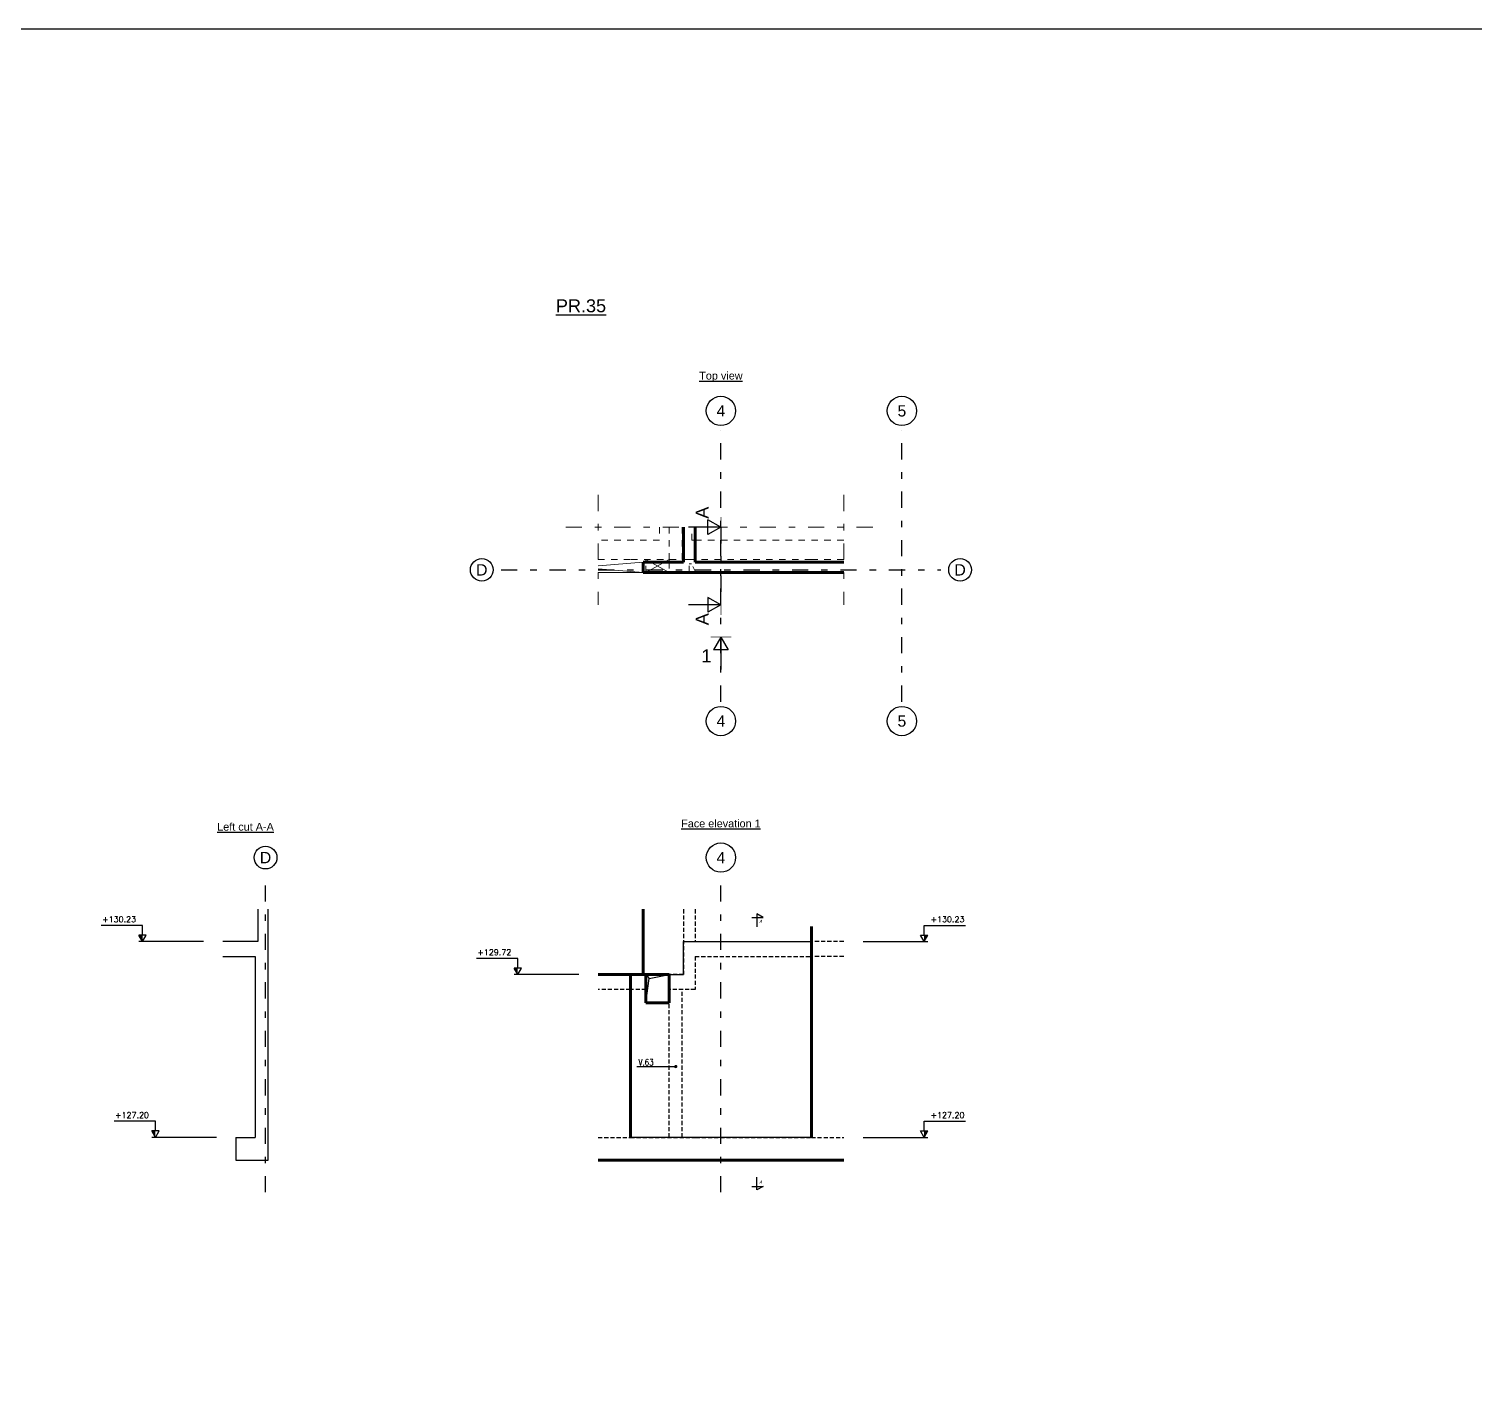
# Model space of a CAD drawing. Header units: millimetres. Extents: x -21776 to 63757, y -7870 to 8483.
# Drawn here: x -5009 to -2773, y -4478 to -2361 of the extents above; entities that cross this region are included whole.
import ezdxf
from ezdxf.enums import TextEntityAlignment as Align
from ezdxf.xclip import XClip

# ---------------------------------------------------------------- set-up
doc = ezdxf.new("R2010")
doc.units = ezdxf.units.MM
doc.header["$XCLIPFRAME"] = 0
for name, pattern in [('CACHE', [9.525, 6.35, -3.175]), ('GrDotted', [0.4, 0.1, -0.1, 0.1, -0.1]), ('GrFeatureAxis', [0.85, 0.25, -0.2, 0.1, -0.2, 0.1])]:
    doc.linetypes.add(name, pattern=pattern)
for name, color, linetype in [('COTATION', 1, 'Continuous'), ('GO-TEXTE', 9, 'Continuous'), ('Grid', 7, 'Continuous'), ('K_ENT_M_Building_PR.35', 7, 'Continuous'), ('K_FOT_M_Building_PR.35', 7, 'Continuous'), ('K_FOT_M_Building_V.46', 7, 'Continuous'), ('K_OPN_M_Building_PR.35', 7, 'Continuous'), ('K_SLB_M_Building_PR.35', 7, 'Continuous'), ('K_wAL_M_Building_PR.35', 7, 'Continuous'), ('préfa v', 2, 'Continuous'), ('STR_TS_TXT', 7, 'Continuous'), ('STR_VOI-POT', 6, 'Continuous')]:
    doc.layers.add(name, color=color, linetype=linetype)
doc.styles.add('GrCut', font='swissli.ttf', dxfattribs={"height": 0.2})
doc.styles.add('GrDimensions', font='simplex.shx')
doc.styles.add('GrElevation', font='swissli.ttf', dxfattribs={"height": 0.2})
doc.styles.add('GrGrid', font='ARIAL.TTF', dxfattribs={"height": 0.17})
doc.styles.add('GrTitleDrawing', font='swissli.ttf', dxfattribs={"height": 0.2})
doc.styles.add('Lucida', font='')
doc.styles.add('TEXTE TS', font='romans.shx', dxfattribs={"width": 0.7, "oblique": 15})
doc.styles.get('Lucida').set_extended_font_data('Lucida Sans', italic=True)

# ---------------------------------------------------------------- blocks, each defined once
blk = doc.blocks.new('*U1229')
at = {"color": 0, "linetype": 'ByBlock', "lineweight": -2}
for p, q in [((0, -0.16), (2, 0)), ((0, 0), (2, -0.16)), ((1, -0.16), (1, -0.16)), ((1, -0.16), (1, -0.16))]:
    blk.add_line(p, q, dxfattribs=at)
blk = doc.blocks.new('*U1228')
at = {"color": 0, "linetype": 'ByBlock', "lineweight": -2}
for p, q in [((0, -0.200025), (0.36, 0)), ((0, 0), (0.36, -0.200025)), ((0.18, -0.200025), (0.18, -0.200025)), ((0.18, -0.200025), (0.18, -0.200025))]:
    blk.add_line(p, q, dxfattribs=at)
blk = doc.blocks.new('World Level Arrow 5_i')
at = {"color": 7, "linetype": 'Continuous', "lineweight": -3, "extrusion": (0, -1.22461e-16, -1)}
for p, q in [((0, 9.43), (0, -0.57)), ((-1, 0.57), (-1, -0.57)), ((0, 0), (-1, 0.57)), ((0, 0), (-1, -0.57))]:
    blk.add_line(p, q, dxfattribs=at)
blk.add_solid([(1, -0.57), (0, 0), (1, 0)], dxfattribs=at)
blk = doc.blocks.new('World Level Arrow 5')
at = {"color": 7, "linetype": 'Continuous', "lineweight": -3}
for p, q in [((-1, -0.57), (-1, 0.57)), ((0, 0), (-1, 0.57)), ((0, 0), (-1, -0.57)), ((0, -9.43), (0, 0.57))]:
    blk.add_line(p, q, dxfattribs=at)
blk.add_solid([(-1, 0.57), (0, 0), (-1, 0)], dxfattribs=at)

msp = doc.modelspace()

# ---------------------------------------------------------------- linework, layer by layer
at = {"layer": 'COTATION'}
for points in [[(-4077.88908, -3824.37219), (-4053.83762, -3824.37219), (-4053.83762, -3868.37219), (-4017.83762, -3868.37219), (-4017.83762, -3824.37219), (-3995.93782, -3824.37219), (-3995.93782, -3773.37219), (-3797.88908, -3773.37219), (-3797.88908, -4076.37219), (-4077.88908, -4076.37219)], [(-4077.88908, -4076.37219), (-4077.88908, -3824.37219)], [(-4053.83762, -3868.37219), (-4049.07967, -3830.46872), (-4017.83762, -3824.37219)], [(-4053.83762, -3824.37219), (-4049.07967, -3830.46872)], [(-4067.9566, -3966.76734), (-4007.80087, -3966.76734)]]:
    msp.add_lwpolyline(points, dxfattribs=at)
at = {"layer": 'COTATION', "const_width": 2.5}
msp.add_lwpolyline([(-4009.05087, -3966.76734, 1), (-4006.55087, -3966.76734, 1)], format="xyb", close=True, dxfattribs=at)
at = {"layer": 'GO-TEXTE', "flags": 128}
for points in [[(-3890.26845, -3735.92083), (-3872.62071, -3735.92083), (-3882.29876, -3730.64078), (-3882.29876, -3750.56225)], [(-3890.26845, -4152.41643), (-3872.62071, -4152.41643), (-3882.29876, -4157.69649), (-3882.29876, -4137.77501)]]:
    msp.add_lwpolyline(points, dxfattribs=at)
at = {"layer": 'Grid', "color": 4, "linetype": 'GrFeatureAxis', "lineweight": 25, "ltscale": 100}
for p, q in [((-3937.88908, -3402.08757), (-3937.88908, -2982.08507)), ((-3657.88908, -3402.08757), (-3657.88908, -2982.08507)), ((-4277.88908, -3198.08757), (-3597.88908, -3198.08757)), ((-4642.45082, -4161.37319), (-4642.45082, -3673.37219)), ((-3937.88908, -4161.37319), (-3937.88908, -3673.37219))]:
    msp.add_line(p, q, dxfattribs=at)
at = {"layer": 'Grid', "color": 1, "linetype": 'Continuous', "lineweight": 25, "ltscale": 100}
for centre, major_axis, start_param, end_param in [((-3937.88908, -2952.08507), (-16.04689, 16.04689), 3.926990817, 10.2101761242), ((-3657.88908, -2952.08507), (-16.04689, 16.04689), 3.926990817, 10.2101761242), ((-4307.88908, -3198.08757), (12.4308, 12.4308), 5.4977871438, 11.780972451), ((-3567.88908, -3198.08757), (12.4308, 12.4308), 5.4977871438, 11.780972451), ((-3937.88908, -3432.08757), (-16.04689, 16.04689), 3.926990817, 10.2101761242), ((-3657.88908, -3432.08757), (-16.04689, 16.04689), 3.926990817, 10.2101761242), ((-3937.88908, -3643.37219), (16.04689, 16.04689), 5.4977871438, 11.780972451), ((-4642.45082, -3643.37219), (-12.4308, 12.4308), 3.926990817, 10.2101761242)]:
    msp.add_ellipse(centre, major_axis=major_axis, ratio=1, start_param=start_param, end_param=end_param, dxfattribs=at)
at = {"layer": 'K_ENT_M_Building_PR.35', "color": 9, "linetype": 'GrFeatureAxis', "lineweight": 20, "ltscale": 100}
for p, q in [((-4127.88908, -3082.08507), (-4127.88908, -3252.08757)), ((-3747.88908, -3082.08507), (-3747.88908, -3252.08757)), ((-4177.88908, -3132.08507), (-3697.88908, -3132.08507))]:
    msp.add_line(p, q, dxfattribs=at)
at = {"layer": 'K_ENT_M_Building_PR.35', "color": 7, "linetype": 'Continuous', "lineweight": -3, "ltscale": 100}
for p, q in [((-3937.88908, -3132.08507), (-3957.88908, -3120.73876)), ((-3957.88908, -3143.43138), (-3957.88908, -3120.73876)), ((-3957.88908, -3132.08507), (-3987.88908, -3132.08507)), ((-3937.88908, -3132.08507), (-3957.88908, -3132.08507)), ((-3937.88908, -3132.08507), (-3957.88908, -3143.43138)), ((-3937.88908, -3302.08757), (-3949.23539, -3322.08757)), ((-3937.88908, -3302.08757), (-3926.54277, -3322.08757)), ((-3937.88908, -3302.08757), (-3937.88908, -3322.08757)), ((-3926.54277, -3322.08757), (-3949.23539, -3322.08757)), ((-3937.88908, -3322.08757), (-3937.88908, -3352.08757))]:
    msp.add_line(p, q, dxfattribs=at)
at = {"layer": 'K_ENT_M_Building_PR.35', "color": 7, "linetype": 'Continuous', "lineweight": -3, "ltscale": 100, "extrusion": (0, -1.22461e-16, -1)}
for p, q in [((-3937.88908, -3252.08757), (-3957.88908, -3240.74126)), ((-3957.88908, -3240.74126), (-3957.88908, -3263.43388)), ((-3957.88908, -3252.08757), (-3987.88908, -3252.08757)), ((-3937.88908, -3252.08757), (-3957.88908, -3252.08757)), ((-3937.88908, -3252.08757), (-3957.88908, -3263.43388))]:
    msp.add_line(p, q, dxfattribs=at)
at = {"layer": 'K_ENT_M_Building_PR.35', "color": 120, "linetype": 'Continuous', "lineweight": -3}
for p, q in [((-4837.78027, -3748.37219), (-4896.78027, -3748.37219)), ((-4837.78027, -3748.37219), (-4896.78027, -3748.37219)), ((-4832.78027, -3748.37219), (-4837.78027, -3748.37219)), ((-4832.78027, -3748.37219), (-4837.78027, -3748.37219)), ((-4832.78027, -3763.37219), (-4832.78027, -3748.37219)), ((-4832.78027, -3763.37219), (-4832.78027, -3748.37219)), ((-3623.56212, -3763.37219), (-3623.56212, -3748.37219)), ((-3623.56212, -3748.37219), (-3618.56212, -3748.37219)), ((-3623.56212, -3763.37219), (-3623.56212, -3748.37219)), ((-3623.56212, -3748.37219), (-3618.56212, -3748.37219)), ((-3618.56212, -3748.37219), (-3559.56212, -3748.37219)), ((-3618.56212, -3748.37219), (-3559.56212, -3748.37219)), ((-4257.21604, -3799.37219), (-4316.21604, -3799.37219)), ((-4257.21604, -3799.37219), (-4316.21604, -3799.37219)), ((-4252.21604, -3799.37219), (-4257.21604, -3799.37219)), ((-4252.21604, -3799.37219), (-4257.21604, -3799.37219)), ((-4252.21604, -3814.37219), (-4252.21604, -3799.37219)), ((-4252.21604, -3814.37219), (-4252.21604, -3799.37219)), ((-4817.77776, -4051.37319), (-4876.77776, -4051.37319)), ((-4817.77776, -4051.37319), (-4876.77776, -4051.37319)), ((-4812.77776, -4051.37319), (-4817.77776, -4051.37319)), ((-4812.77776, -4051.37319), (-4817.77776, -4051.37319)), ((-4812.77776, -4066.37319), (-4812.77776, -4051.37319)), ((-4812.77776, -4066.37319), (-4812.77776, -4051.37319)), ((-3623.56212, -4066.37219), (-3623.56212, -4051.37219)), ((-3623.56212, -4051.37219), (-3618.56212, -4051.37219)), ((-3623.56212, -4066.37219), (-3623.56212, -4051.37219)), ((-3623.56212, -4051.37219), (-3618.56212, -4051.37219)), ((-3618.56212, -4051.37219), (-3559.56212, -4051.37219)), ((-3618.56212, -4051.37219), (-3559.56212, -4051.37219))]:
    msp.add_line(p, q, dxfattribs=at)
at = {"layer": 'K_ENT_M_Building_PR.35', "color": 7, "linetype": 'Continuous', "lineweight": -3, "ltscale": 100, "const_width": 1.2}
for points in [[(-3937.86917, -3148.01028), (-3937.90899, -3116.15986)], [(-3921.96388, -3302.06766), (-3953.81429, -3302.10748)]]:
    msp.add_lwpolyline(points, dxfattribs=at)
at = {"layer": 'K_ENT_M_Building_PR.35', "color": 7, "linetype": 'GrFeatureAxis', "lineweight": -3, "ltscale": 100}
msp.add_lwpolyline([(-3937.88908, -3132.08507), (-3937.88908, -3252.08757)], dxfattribs=at)
at = {"layer": 'K_ENT_M_Building_PR.35', "color": 7, "linetype": 'Continuous', "lineweight": -3, "ltscale": 100, "extrusion": (0, -1.22461e-16, -1), "const_width": 1.2}
msp.add_lwpolyline([(3937.86917, -3236.16236), (3937.90899, -3268.01278)], dxfattribs=at)
at = {"layer": 'K_FOT_M_Building_PR.35', "color": 9, "linetype": 'GrDotted', "lineweight": 15, "ltscale": 100}
for p, q in [((-4032.83958, -3152.08758), (-4127.88908, -3152.08758)), ((-4032.83953, -3132.08507), (-4032.83958, -3152.08758)), ((-3982.83958, -3152.08758), (-3982.83953, -3132.08507)), ((-3977.84032, -3152.08758), (-3982.83958, -3152.08758)), ((-3747.88908, -3152.08759), (-3977.83591, -3152.08758))]:
    msp.add_line(p, q, dxfattribs=at)
at = {"layer": 'K_FOT_M_Building_V.46', "color": 4, "linetype": 'Continuous', "lineweight": 60, "ltscale": 100}
for p, q in [((-4058.14457, -3723.37219), (-4058.14457, -3824.37219)), ((-4077.88908, -3824.37219), (-4127.88908, -3824.37219)), ((-4058.14457, -3824.37219), (-4077.88908, -3824.37219)), ((-4053.83762, -3824.37219), (-4058.14457, -3824.37219)), ((-4053.83762, -3824.37219), (-4017.83762, -3824.37219)), ((-4053.83762, -3868.37219), (-4053.83762, -3824.37219)), ((-4017.83762, -3824.37219), (-4017.83762, -3868.37219)), ((-4017.83762, -3868.37219), (-4053.83762, -3868.37219)), ((-4127.88908, -4111.37319), (-3747.88908, -4111.37319))]:
    msp.add_line(p, q, dxfattribs=at)
for points in [[(-3797.88908, -4076.37219), (-3797.88908, -3749.77999)], [(-4077.88908, -4076.37219), (-4077.88908, -3824.37219)]]:
    msp.add_lwpolyline(points, dxfattribs=at)
at = {"layer": 'K_OPN_M_Building_PR.35', "color": 9, "linetype": 'GrDotted', "lineweight": 15, "ltscale": 100}
msp.add_line((-3986.88467, -3182.08507), (-4077.88908, -3182.08507), dxfattribs=at)
at = {"layer": 'K_SLB_M_Building_PR.35', "color": 103, "linetype": 'Continuous', "lineweight": 20, "ltscale": 100}
msp.add_line((-4053.83762, -3184.68886), (-4017.83762, -3184.62376), dxfattribs=at)
at = {"layer": 'K_wAL_M_Building_PR.35', "color": 9, "linetype": 'GrDotted', "lineweight": 15, "ltscale": 100}
for p, q in [((-4017.83762, -3182.08507), (-4017.83814, -3132.08507)), ((-3997.83564, -3132.08507), (-3997.83512, -3182.08507)), ((-4077.88908, -3182.08507), (-4127.88908, -3182.08507)), ((-4053.83762, -3182.08507), (-4053.83762, -3184.68886)), ((-4053.83762, -3202.08757), (-4053.83762, -3186.08757)), ((-4017.83762, -3182.08517), (-4017.83762, -3184.62376)), ((-4017.83762, -3186.08757), (-4017.83762, -3202.08757)), ((-3986.88468, -3188.65694), (-3983.59904, -3188.65694)), ((-3986.88468, -3202.08757), (-3986.88468, -3188.65694)), ((-3797.88908, -3182.08507), (-3986.88467, -3182.08507)), ((-3976.88436, -3202.08757), (-3983.59904, -3188.65694)), ((-3747.88908, -3182.08507), (-3797.88908, -3182.08507))]:
    msp.add_line(p, q, dxfattribs=at)
at = {"layer": 'K_wAL_M_Building_PR.35', "color": 6, "linetype": 'Continuous', "lineweight": 60, "ltscale": 100}
for p, q in [((-3995.93782, -3132.08507), (-3995.93782, -3186.08757)), ((-3977.84032, -3186.08757), (-3977.84032, -3132.08507)), ((-4058.14457, -3186.08757), (-4058.14457, -3202.08757)), ((-3995.93782, -3186.08757), (-4058.14457, -3186.08757)), ((-3747.88908, -3186.08757), (-3977.84032, -3186.08757)), ((-4058.14457, -3202.08757), (-3986.88468, -3202.08757)), ((-3986.88468, -3202.08757), (-3747.88908, -3202.08757))]:
    msp.add_line(p, q, dxfattribs=at)
at = {"layer": 'K_wAL_M_Building_PR.35', "color": 6, "linetype": 'Continuous', "lineweight": 20, "ltscale": 100}
for p, q in [((-4053.83762, -3186.08757), (-4053.83762, -3184.68886)), ((-4017.83762, -3184.62376), (-4017.83762, -3186.08757)), ((-4127.88908, -3202.08757), (-4077.88908, -3202.08757)), ((-4077.88908, -3202.08757), (-4058.14457, -3202.08757))]:
    msp.add_line(p, q, dxfattribs=at)
at = {"layer": 'préfa v', "color": 2, "ltscale": 3}
for p, q in [((-4654.45082, -3723.37219), (-4654.45082, -3773.37219)), ((-4638.45082, -3773.37219), (-4638.45082, -3723.37219)), ((-4658.45332, -3773.37219), (-4708.45332, -3773.37219)), ((-4654.45082, -3773.37219), (-4658.45332, -3773.37219)), ((-4638.45082, -4076.37219), (-4638.45082, -3773.37219)), ((-4708.45332, -3796.37219), (-4658.45332, -3796.37219)), ((-4658.45332, -3796.37219), (-4658.45332, -4076.37219)), ((-4688.4508, -4076.37319), (-4658.45332, -4076.37219)), ((-4688.4508, -4076.37319), (-4688.4508, -4111.37319)), ((-4638.4508, -4111.37319), (-4638.4508, -4076.37319)), ((-4688.4508, -4111.37319), (-4638.4508, -4111.37319))]:
    msp.add_line(p, q, dxfattribs=at)
at = {"layer": 'STR_VOI-POT', "color": 7, "linetype": 'CACHE'}
for p, q in [((-3995.93782, -3723.37219), (-3995.93782, -3824.37219)), ((-3977.84032, -3723.37219), (-3977.84032, -3773.37219)), ((-3976.88436, -3773.37219), (-3797.88908, -3773.37219)), ((-3747.88908, -3773.37219), (-3797.88908, -3773.37219)), ((-3977.84032, -3796.37219), (-3977.84032, -3824.37219)), ((-3977.83562, -3796.37219), (-3797.88908, -3796.37219)), ((-3747.88908, -3796.37219), (-3797.88908, -3796.37219)), ((-3995.93782, -3824.37219), (-4017.83762, -3824.37219)), ((-3977.84014, -3824.37219), (-3977.84014, -3847.37219)), ((-4077.88908, -3847.37219), (-4127.88908, -3847.37219)), ((-4053.83762, -3847.37219), (-4077.88908, -3847.37219)), ((-3986.88467, -3847.37219), (-4017.83762, -3847.37219)), ((-3997.83512, -4076.37219), (-3997.83512, -3847.37219)), ((-3977.84014, -3847.37219), (-3986.88467, -3847.37219)), ((-4017.83762, -4076.37219), (-4017.83762, -3868.37219)), ((-4127.88908, -4076.37219), (-4077.88908, -4076.37219)), ((-4077.88908, -4076.37219), (-3976.88436, -4076.37219)), ((-3976.88436, -4076.37219), (-3797.88908, -4076.37219)), ((-3797.88908, -4076.37219), (-3747.88908, -4076.37219))]:
    msp.add_line(p, q, dxfattribs=at)
at = {"layer": 'STR_VOI-POT'}
msp.add_lwpolyline([(-14626.05801, -2360.94219), (63756.79188, -2360.94219), (63756.79188, -6687.41341), (-14626.05801, -6687.41341)], close=True, dxfattribs=at)

# ---------------------------------------------------------------- block references
at = {"layer": 'K_ENT_M_Building_PR.35', "color": 120, "linetype": 'Continuous', "lineweight": -3, "xscale": 10, "yscale": 10, "zscale": 10, "rotation": 270}
for name, p in [('World Level Arrow 5_i', (-4832.78027, -3773.37219)), ('World Level Arrow 5_i', (-4832.78027, -3773.37219)), ('World Level Arrow 5', (-3623.56212, -3773.37219)), ('World Level Arrow 5', (-3623.56212, -3773.37219)), ('World Level Arrow 5_i', (-4252.21604, -3824.37219)), ('World Level Arrow 5_i', (-4252.21604, -3824.37219)), ('World Level Arrow 5_i', (-4812.77776, -4076.37319)), ('World Level Arrow 5_i', (-4812.77776, -4076.37319)), ('World Level Arrow 5', (-3623.56212, -4076.37219)), ('World Level Arrow 5', (-3623.56212, -4076.37219))]:
    msp.add_blockref(name, p, dxfattribs=at)
at = {"layer": 'K_OPN_M_Building_PR.35', "color": 161, "linetype": 'Continuous', "lineweight": 20, "ltscale": 100}
ref = msp.add_blockref('*U1229', (-4258.14457, -3186.08757, -12670), dxfattribs=dict(at, xscale=100, yscale=100, zscale=100))
XClip(ref).set_block_clipping_path([(1.3025548661, -0.66), (5.1025548661, 0.540025)])
ref = msp.add_blockref('*U1228', (-4053.83762, -3182.08507, -12670), dxfattribs=dict(at, xscale=100, yscale=100, zscale=100))
XClip(ref).set_block_clipping_path([(-0.7405146478, -0.700025), (3.0594853522, 0.5)])

# ---------------------------------------------------------------- texts
at = {"layer": 'GO-TEXTE', "linetype": 'Continuous', "style": 'Lucida'}
for p in [(-3878.68361, -3744.71359), (-3878.68361, -4148.14614)]:
    msp.add_text('A', height=5.32, rotation=0.00179755, dxfattribs=at).set_placement(p)
at = {"layer": 'Grid', "color": 1, "linetype": 'Continuous', "lineweight": -3, "ltscale": 100, "style": 'GrGrid'}
for s, height, p in [('4', 17.35948, (-3937.88908, -2952.08507)), ('5', 17.35948, (-3657.88908, -2952.08507)), ('D', 17.57981, (-4307.88908, -3198.08757)), ('D', 17.57981, (-3567.88908, -3198.08757)), ('4', 17.35948, (-3937.88908, -3432.08757)), ('5', 17.35948, (-3657.88908, -3432.08757)), ('D', 17.57981, (-4642.45082, -3643.37219)), ('4', 17.35948, (-3937.88908, -3643.37219))]:
    msp.add_text(s, height=height, dxfattribs=at).set_placement(p, align=Align.MIDDLE_CENTER)
at = {"layer": 'K_ENT_M_Building_PR.35', "color": 7, "linetype": 'Continuous', "lineweight": -3, "ltscale": 100, "attachment_point": 5}
for s, insert, char_height, style in [('{\\LPR.35}', (-4154.38129, -2789.57872), 20, 'GrTitleDrawing'), ('\\LTop view', (-3937.88908, -2899.39134), 12, 'GrTitleDrawing'), ('{1}', (-3960.29887, -3331.12645), 20, 'GrElevation'), ('\\LLeft cut A-A', (-4673.45206, -3595.79238), 12, 'GrTitleDrawing'), ('\\LFace elevation 1', (-3937.88908, -3590.67846), 12, 'GrTitleDrawing')]:
    msp.add_mtext(s, dxfattribs=dict(at, insert=insert, char_height=char_height, style=style))
at = {"layer": 'K_ENT_M_Building_PR.35', "color": 7, "linetype": 'Continuous', "lineweight": -3, "ltscale": 100, "char_height": 20, "attachment_point": 5, "rotation": 90, "style": 'GrCut'}
for insert in [(-3966.92796, -3109.67528), (-3966.92796, -3274.49736)]:
    msp.add_mtext('{A}', dxfattribs=dict(at, insert=insert))
at = {"layer": 'K_ENT_M_Building_PR.35', "color": 0, "linetype": 'Continuous', "lineweight": -3, "char_height": 9, "style": 'GrDimensions'}
for s, insert, attachment_point in [('\\A1;+130.23', (-4842.78027, -3743.37219), 9), ('\\A1;+130.23', (-3613.56212, -3743.37219), 7), ('\\A1;+129.72', (-4262.21604, -3794.37219), 9), ('\\A1;+127.20', (-4822.77776, -4046.37319), 9), ('\\A1;+127.20', (-3613.56212, -4046.37219), 7)]:
    msp.add_mtext(s, dxfattribs=dict(at, insert=insert, attachment_point=attachment_point))
at = {"layer": 'STR_TS_TXT', "style": 'TEXTE TS', "width": 0.8}
msp.add_text('V.63', height=10, dxfattribs=at).set_placement((-4065.39432, -3965.11619, -0.00589))

doc.saveas('drawing.dxf')
